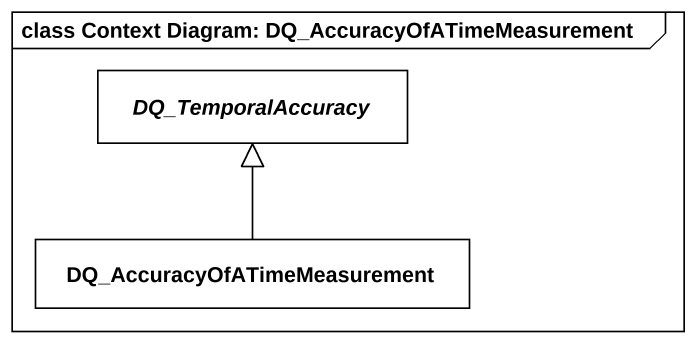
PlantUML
@startuml
mainframe class Context Diagram: DQ_AccuracyOfATimeMeasurement
hide circle
hide empty members
abstract class DQ_TemporalAccuracy
class "DQ_AccuracyOfATimeMeasurement" as DQ_AccuracyOfATimeMeasuremen
DQ_AccuracyOfATimeMeasuremen -up-|> DQ_TemporalAccuracy
@enduml
